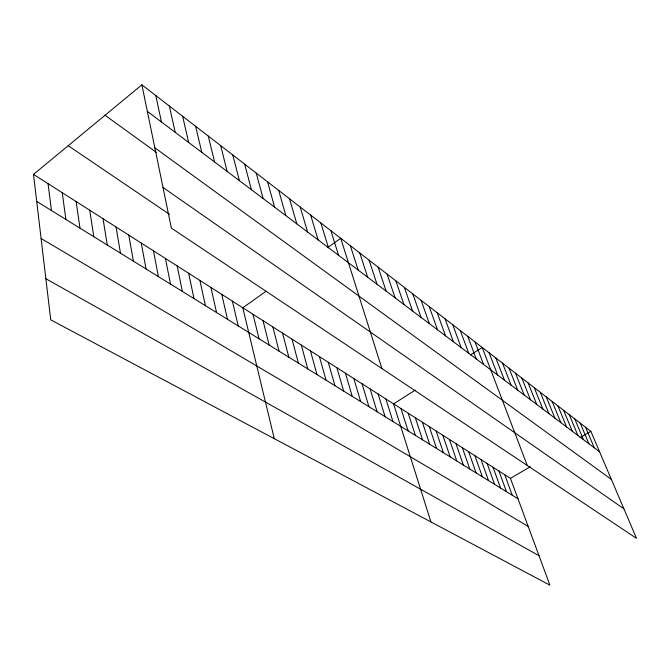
<?xml version="1.0" encoding="UTF-8"?>
<svg xmlns="http://www.w3.org/2000/svg" width="670" height="670" viewBox="0 0 670 670"><rect width="100%" height="100%" fill="white"/><g stroke="black" fill="none" stroke-linecap="round" stroke-linejoin="round"><path stroke-width="1" d="M33.5 174.384L510.44 478.346L549.894 585.17L50.744 319.858L33.5 174.384L141.881 84.83L590.848 431.312L636.5 538.345L171.369 228.102L141.881 84.83M266.174 291.182L242.8 307.773L274.273 438.666M327.898 247.389L340.728 238.285L381.875 368.517M415.249 390.108L393.6 403.884L430.944 521.947M470.541 354.916L482.224 347.479L527.273 465.491M510.44 478.346L530.372 466.689M579.986 437.669L590.848 431.312M45.87 278.737L539.032 555.757M41.105 238.52L528.194 526.402M36.708 201.427L517.994 498.798M68.223 145.692L169.543 214.375M163.003 187.474L623.912 508.84M105.056 115.257L156.37 152.375M154.854 147.836L611.367 479.419M147.341 111.362L599.575 451.773M585.555 427.226L594.282 447.794M580.187 423.088L588.913 443.749M574.743 418.884L583.461 439.646M569.207 414.613L577.934 435.483M563.596 410.283L572.314 431.254M557.901 405.886L566.619 426.966M552.122 401.422L560.832 422.611M546.251 396.9L554.953 418.189M540.288 392.293L548.981 413.692M534.241 387.628L542.918 409.127M528.094 382.88L536.762 404.496M521.846 378.064L530.506 399.781M515.506 373.165L524.149 394.998M509.066 368.199L517.692 390.141M502.517 363.14L511.126 385.2M495.859 358.006L504.451 380.175M489.1 352.788L497.668 375.066M475.038 341.935L483.564 364.447M467.735 336.298L476.228 358.927M460.298 330.561L468.757 353.308M452.727 324.724L461.161 347.588M504.728 474.712L512.265 495.264M445.031 318.778L453.431 341.767M498.932 471.018L506.461 491.671M437.192 312.731L445.55 335.838M493.053 467.266L500.565 488.028M487.09 463.472L494.586 484.335M429.219 306.575L437.535 329.799M481.043 459.612L488.522 480.591M421.095 300.302L429.369 323.652M474.904 455.701L482.358 476.78M468.682 451.731L476.11 472.928M412.821 293.921L421.045 317.387M462.359 447.702L469.77 469.008M404.395 287.413L412.569 311.006M455.943 443.615L463.339 465.03M395.811 280.789L403.935 304.507M449.436 439.47L456.798 460.994M442.828 435.257L450.165 456.89M387.059 274.038L395.132 297.882M436.111 430.978L443.423 452.727M378.148 267.163L386.154 291.123M429.303 426.639L436.58 448.498M369.061 260.153L377.009 284.239M422.385 422.226L429.629 444.202M415.358 417.753L422.569 439.838M359.798 253L367.679 277.221M408.223 413.206L415.392 435.408M350.36 245.714L358.165 270.052M400.97 408.583L408.105 430.902M385.903 398.985L392.963 421.547M330.905 230.706L338.551 255.295M378.081 393.993L385.091 416.681M320.88 222.968L328.442 247.682M370.133 388.927L377.084 411.74M362.043 383.768L368.944 406.707M310.654 215.078L318.124 239.919M353.81 378.525L360.661 401.59M300.219 207.022L307.597 231.988M345.435 373.19L352.236 396.38M289.566 198.797L296.835 223.889M336.918 367.763L343.66 391.079M328.258 362.236L334.925 385.685M278.687 190.397L285.847 215.614M319.431 356.616L326.039 380.2M267.573 181.83L274.616 207.164M310.453 350.896L316.985 374.605M256.225 173.069L263.142 198.529M301.316 345.067L307.773 368.91M292.003 339.137L298.385 363.115M244.625 164.117L251.417 189.702M282.531 333.099L288.829 357.202M232.766 154.971L239.433 180.682M272.874 326.943L279.089 351.189M220.656 145.616L227.172 171.453M263.034 320.67L269.156 345.05M253.009 314.289L259.039 338.802M208.261 136.052L214.626 162.006M195.59 126.278L201.796 152.35M232.39 301.14L238.21 325.93M182.625 116.27L188.664 142.459M221.77 294.373L227.482 319.305M210.95 287.48L216.544 312.547M169.359 106.036L175.213 132.342M199.911 280.445L205.389 305.646M155.783 95.559L161.445 121.973M188.655 273.268L193.999 298.611M177.165 265.948L182.374 291.433M165.44 258.478L170.515 284.105M153.472 250.848L158.396 276.618M141.261 243.068L146.027 268.972M128.782 235.111L133.389 261.166M116.044 226.996L120.474 253.185M103.029 218.696L107.284 245.036M89.73 210.221L93.792 236.703M76.137 201.561L80.006 228.177M62.243 192.709L65.895 219.467M48.031 183.647L51.473 210.548"/></g></svg>
